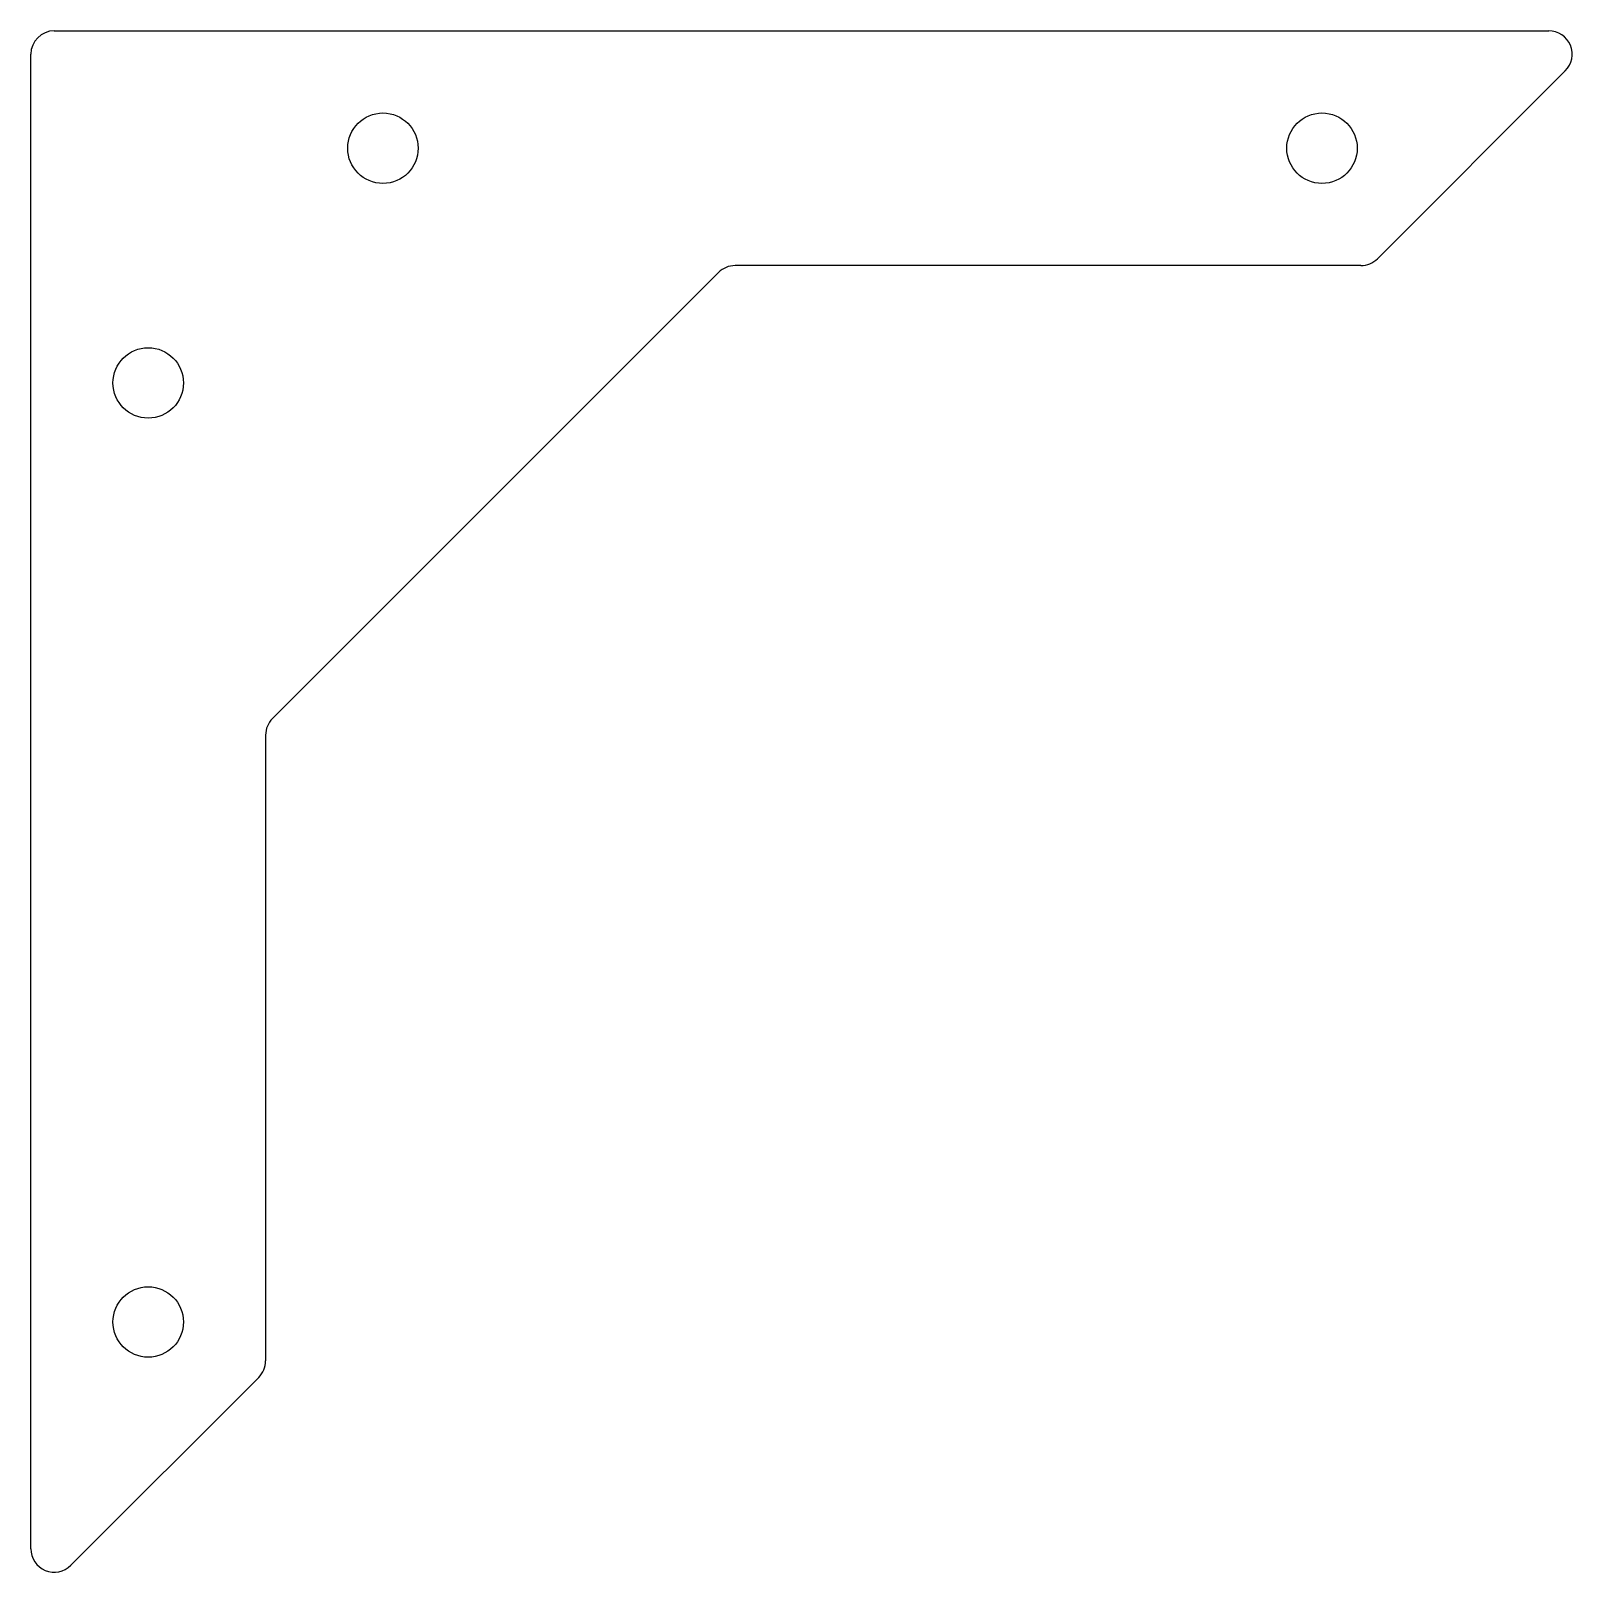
# Model space of a CAD drawing. Extents: x 0 to 131, y -131 to 0.
import ezdxf

# ---------------------------------------------------------------- set-up
doc = ezdxf.new("R2010")
doc.units = 0
doc.layers.add('Sketch', color=7, linetype='CONTINUOUS')

msp = doc.modelspace()

# ---------------------------------------------------------------- linework, layer by layer
at = {"layer": 'Sketch'}
for p, q in [((2, 0), (129.314, 0)), ((0, -129.314), (0, -2)), ((114.728, -19.4142), (130.728, -3.41421)), ((58.5858, -20.5858), (20.5858, -58.5858)), ((113.314, -20), (60, -20)), ((20, -60), (20, -113.314)), ((3.41421, -130.728), (19.4142, -114.728))]:
    msp.add_line(p, q, dxfattribs=at)
for centre in [(30, -10), (110, -10), (10, -30), (10, -110)]:
    msp.add_circle(centre, 3, dxfattribs=at)
for centre, start, end in [((2, -2), 90, 180), ((129.314, -2), -45, 90), ((113.314, -18), -90, -45), ((60, -22), 90, 135), ((22, -60), 135, 180), ((18, -113.314), -45, 0), ((2, -129.314), 180, -45)]:
    msp.add_arc(centre, 2, start, end, dxfattribs=at)

doc.saveas('drawing.dxf')
